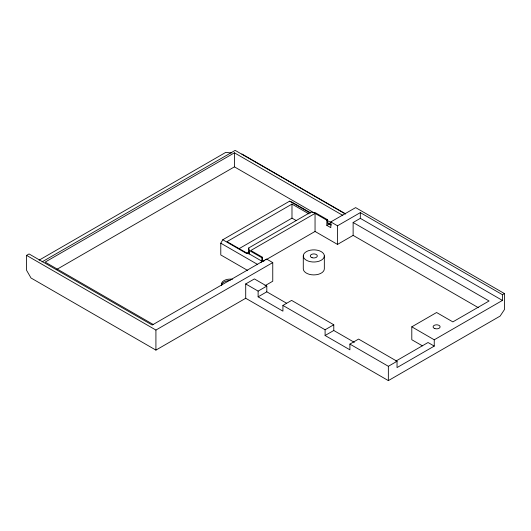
<?xml version="1.0" encoding="UTF-8"?>
<svg xmlns="http://www.w3.org/2000/svg" width="531" height="531" viewBox="0 0 531 531"><rect width="100%" height="100%" fill="white"/><g stroke="black" fill="none" stroke-linecap="round" stroke-linejoin="round"><path stroke-width="0.8" d="M264.989 285.705L272.755 281.218L272.755 262.599L266.562 259.022L152.205 325.045L29.046 253.944L26.563 255.378L26.55 270.259L31.017 277.998L155.915 350.108L245.714 298.263L388.353 380.614L500.116 316.091L504.45 309.573L504.43 293.557L355.631 207.614L330.806 221.925L330.806 227.653L326.837 225.363L326.837 220.206L315.049 213.402L250.805 250.499L262.586 257.303L262.586 261.717M56.625 269.509L234.43 166.86L234.43 152.822L342.84 215.413M245.714 298.263L245.714 283.939L254.402 278.928L266.801 286.09L266.801 291.818L286.647 303.274M265.792 259.891L315.049 231.45L337.504 244.413L337.504 225.794L330.806 221.925M247.731 270.498L220.783 254.94L220.783 243.191L222.774 239.753L289.601 201.169L291.984 202.092L310.416 212.732M261.099 262.453L261.843 261.166L261.843 257.727L249.311 250.499L248.694 247.99L310.708 212.188L315.049 212.546L327.581 219.774L327.581 223.212L331.351 225.044M39.095 260.17L225.748 152.39L231.39 152.941M42.049 261.889L235.173 150.386L345.336 213.986M234.43 152.822L45.155 262.102L153.572 324.693M308.989 213.913L291.984 204.096L226.989 241.618L246.835 253.075M239.129 248.641L291.984 218.128L296.232 220.584M222.774 239.753L246.338 253.36L248.694 251.999L248.694 247.99M261.843 257.727L262.586 257.303M326.837 220.206L327.581 219.774M262.938 261.537L264.365 260.714M326.837 225.363L329.366 223.903M26.563 255.378L155.915 330.056L272.755 262.599M337.504 225.794L360.323 212.612L502.445 294.698L502.445 300.427L434.245 339.794L411.797 326.83L411.797 339.727L422.397 345.84M478.338 307.675L353.128 235.386L353.128 222.496L360.323 218.341L360.323 212.612M337.504 244.413L353.128 235.386M245.714 283.939L258.119 291.101L266.801 286.09M258.119 291.101L258.119 296.829L266.801 291.818M258.119 296.829L282.923 311.153L282.923 305.425L291.612 300.407L333.78 324.76L333.78 330.488L354.336 342.356M282.923 305.425L325.098 329.771L333.78 324.76M325.098 329.771L325.098 335.499L333.78 330.488M325.098 335.499L349.902 349.823L349.902 344.095L358.584 339.077L397.035 361.279L397.035 367.578L434.245 346.099L434.245 339.794M411.797 326.83L436.601 312.513L452.85 321.892L489.071 300.984L353.128 222.496M502.445 294.698L504.43 293.557M395.847 361.107L428.046 342.515L434.245 346.099M349.902 344.095L388.353 366.29L397.035 361.279M246.338 253.36L249.311 253.937L261.843 261.166M360.323 218.341L502.445 300.427M241.87 153.97L345.595 213.847M234.43 166.86L314.126 212.865M327.05 220.325L331.357 222.814M327.435 222.555L330.979 224.6M289.601 201.169L310.31 213.13M220.783 243.191L257.615 264.458M248.694 251.999L249.311 253.937L249.311 250.499M388.353 366.29L388.353 380.614M324.335 255.942A10.527 6.073 0 0 1 308.551 261.199A10.527 6.073 0 0 1 308.551 250.678A10.527 6.073 0 0 1 324.335 255.942L324.335 268.832A10.527 6.073 0 0 1 313.808 274.905A10.527 6.073 0 0 1 303.287 268.832L303.287 255.942M315.049 213.402L315.049 231.45M291.984 204.096L291.984 218.128M155.915 330.056L155.915 350.108M221.739 285.466A8.768 5.064 0 0 1 232.485 279.266M221.44 285.585A8.768 5.064 0 0 1 230.215 280.521M312.055 257.694A3.511 2.024 0 0 0 317.319 255.942A3.511 2.024 0 0 0 312.055 254.183A3.511 2.024 0 0 0 312.055 257.694M434.849 328.589A3.511 2.024 0 0 0 440.113 326.83A3.511 2.024 0 0 0 434.849 325.078A3.511 2.024 0 0 0 434.849 328.589"/></g></svg>
